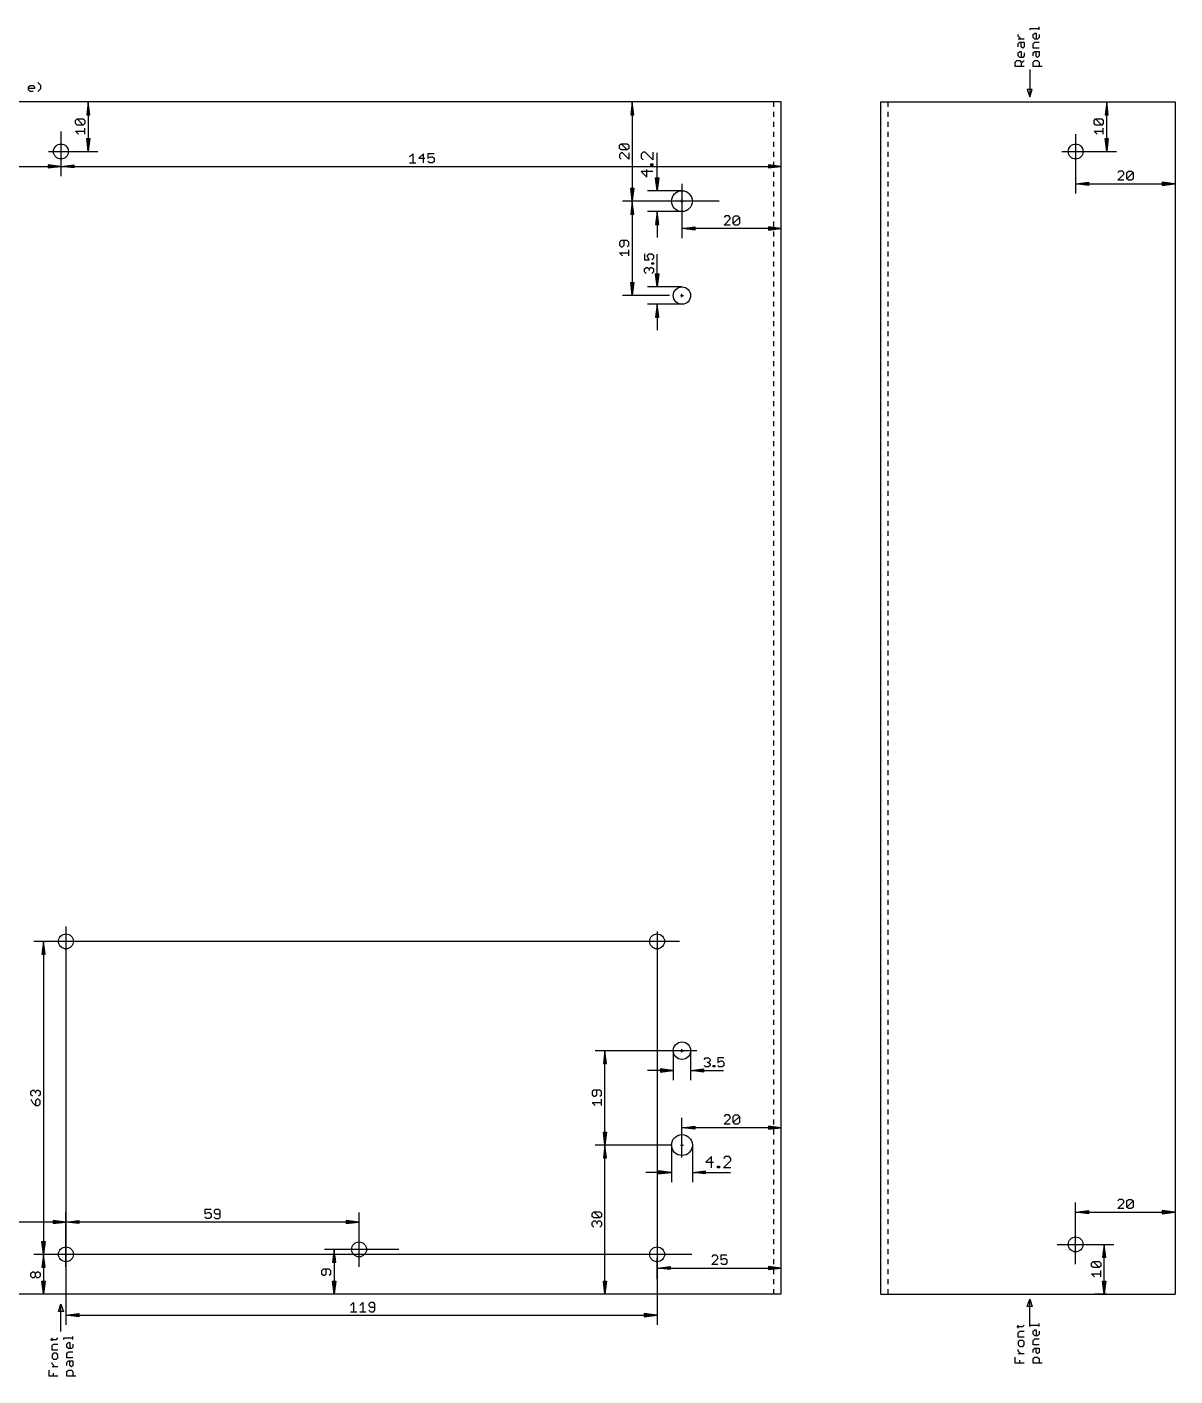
# Model space of a CAD drawing. Extents: x -84 to 369, y -36 to 256.
# Drawn here: x 138.2 to 369.2, y -16.5 to 255.1 of the extents above; entities that cross this region are included whole.
import ezdxf

# ---------------------------------------------------------------- set-up
doc = ezdxf.new("R2010")
doc.units = 0
doc.header["$MEASUREMENT"] = 0
for name, color, linetype, true_color in [('114', 253, 'CONTINUOUS', 0xadadad), ('20', 7, 'CONTINUOUS', 0xffffff), ('47', 140, 'CONTINUOUS', 0x00bfff)]:
    doc.layers.add(name, color=color, linetype=linetype, true_color=true_color)

msp = doc.modelspace()

# ---------------------------------------------------------------- linework, layer by layer
at = {"layer": '114'}
for p, q in [((337.6995, 253.2258), (337.6995, 253.5255)), ((338.299, 252.6263), (337.6995, 253.2258)), ((338.8984, 252.6263), (337.6995, 252.6263)), ((340.1001, 254.4679), (340.1001, 254.7676)), ((340.1001, 254.7676), (341.8984, 254.7676)), ((340.6995, 253.5255), (340.9992, 253.8252)), ((340.6995, 252.926), (340.6995, 253.5255)), ((340.9992, 252.6263), (340.6995, 252.926)), ((340.9992, 253.8252), (341.299, 253.8252)), ((341.5987, 252.6263), (340.9992, 252.6263)), ((341.299, 253.8252), (341.299, 252.6263)), ((341.8984, 252.926), (341.5987, 252.6263)), ((341.8984, 254.4679), (341.8984, 255.0673)), ((341.8984, 253.5255), (341.8984, 252.926)), ((337.6995, 251.6839), (337.9992, 251.9836)), ((337.6995, 251.0845), (337.6995, 251.6839)), ((337.6995, 249.8423), (337.9992, 250.1421)), ((337.6995, 249.2429), (337.6995, 249.8423)), ((337.9992, 251.9836), (338.8984, 251.9836)), ((337.9992, 250.1421), (338.299, 250.1421)), ((338.299, 251.0845), (338.299, 251.9836)), ((338.5987, 250.7847), (338.299, 251.0845)), ((338.299, 250.1421), (338.299, 248.9432)), ((338.8984, 251.0845), (338.5987, 250.7847)), ((338.8984, 251.9836), (338.8984, 251.0845)), ((338.8984, 249.8423), (338.8984, 249.2429)), ((340.6995, 251.6839), (340.9992, 251.9836)), ((340.6995, 250.7847), (340.6995, 251.6839)), ((341.8984, 250.7847), (340.6995, 250.7847)), ((340.6995, 249.8423), (340.9992, 250.1421)), ((340.6995, 249.2429), (340.6995, 249.8423)), ((340.9992, 251.9836), (341.8984, 251.9836)), ((340.9992, 250.1421), (341.8984, 250.1421)), ((341.299, 249.2429), (341.299, 250.1421)), ((341.8984, 250.1421), (341.8984, 249.2429)), ((337.1001, 248.0008), (337.3998, 248.3005)), ((337.1001, 247.1016), (337.1001, 248.0008)), ((337.3998, 248.3005), (337.9992, 248.3005)), ((337.9992, 248.9432), (337.6995, 249.2429)), ((338.5987, 248.9432), (337.9992, 248.9432)), ((337.9992, 248.3005), (338.299, 248.0008)), ((338.299, 247.701), (338.8984, 248.3005)), ((338.299, 248.0008), (338.299, 247.1016)), ((338.8984, 249.2429), (338.5987, 248.9432)), ((340.6995, 248.0008), (340.9992, 248.3005)), ((340.6995, 247.1016), (340.6995, 248.0008)), ((340.9992, 248.3005), (341.5987, 248.3005)), ((341.5987, 248.9432), (341.299, 249.2429)), ((341.8984, 249.2429), (341.5987, 248.9432)), ((341.5987, 248.3005), (341.8984, 248.0008)), ((341.8984, 248.0008), (341.8984, 247.1016)), ((338.8984, 247.1016), (337.1001, 247.1016)), ((340, 246.5), (340, 241)), ((342.4978, 247.1016), (340.6995, 247.1016)), ((138.4821, 243.0008), (138.7818, 243.3005)), ((138.4821, 242.4013), (138.4821, 243.0008)), ((139.681, 242.701), (138.4821, 242.701)), ((138.7818, 242.1016), (138.4821, 242.4013)), ((138.7818, 243.3005), (139.3812, 243.3005)), ((139.3812, 242.1016), (138.7818, 242.1016)), ((139.3812, 243.3005), (139.681, 243.0008)), ((139.681, 243.0008), (139.681, 242.701)), ((140.9231, 243.3005), (140.3236, 243.8999)), ((140.3236, 242.1016), (140.9231, 242.701)), ((140.9231, 242.701), (140.9231, 243.3005)), ((340.5, 242.5), (339.5, 242.5)), ((339.5, 242.5), (340, 241)), ((340, 241), (340.5, 242.5)), ((144.5, -3.5), (145, -2)), ((145, -7.5), (145, -2)), ((145, -2), (145.5, -3.5)), ((339.5, -2.5), (340, -1)), ((340.5, -2.5), (339.5, -2.5)), ((340, -6.5), (340, -1)), ((340, -1), (340.5, -2.5)), ((145.5, -3.5), (144.5, -3.5)), ((337.3998, -6.5393), (338.5987, -6.5393)), ((337.6995, -6.839), (337.6995, -6.2396)), ((337.6995, -7.7814), (337.9992, -7.4817)), ((337.6995, -8.6806), (337.6995, -7.7814)), ((337.9992, -7.4817), (338.8984, -7.4817)), ((338.5987, -6.5393), (338.8984, -6.2396)), ((340.1001, -6.5321), (340.1001, -6.2324)), ((340.1001, -6.2324), (341.8984, -6.2324)), ((340.6995, -7.4745), (340.9992, -7.1748)), ((340.6995, -8.074), (340.6995, -7.4745)), ((340.9992, -8.3737), (340.6995, -8.074)), ((340.9992, -7.1748), (341.299, -7.1748)), ((341.299, -7.1748), (341.299, -8.3737)), ((341.8984, -8.074), (341.5987, -8.3737)), ((341.8984, -6.5321), (341.8984, -5.9327)), ((341.8984, -7.4745), (341.8984, -8.074)), ((142.8998, -9.1333), (144.0987, -9.1333)), ((143.1995, -9.433), (143.1995, -8.8336)), ((143.1995, -10.3755), (143.4992, -10.0757)), ((143.1995, -11.2746), (143.1995, -10.3755)), ((143.4992, -10.0757), (144.3984, -10.0757)), ((144.0987, -9.1333), (144.3984, -8.8336)), ((145.6001, -9.1261), (145.6001, -8.8264)), ((145.6001, -8.8264), (147.3984, -8.8264)), ((146.1995, -10.0685), (146.4992, -9.7688)), ((146.1995, -10.668), (146.1995, -10.0685)), ((146.4992, -10.9677), (146.1995, -10.668)), ((146.4992, -9.7688), (146.799, -9.7688)), ((146.799, -9.7688), (146.799, -10.9677)), ((147.3984, -10.668), (147.0987, -10.9677)), ((147.3984, -9.1261), (147.3984, -8.5267)), ((147.3984, -10.0685), (147.3984, -10.668)), ((338.8984, -8.6806), (337.6995, -8.6806)), ((337.9992, -9.3233), (337.6995, -9.623)), ((337.6995, -9.623), (337.6995, -10.2225)), ((337.6995, -10.2225), (337.9992, -10.5222)), ((338.5987, -9.3233), (337.9992, -9.3233)), ((337.9992, -10.5222), (338.5987, -10.5222)), ((338.8984, -9.623), (338.5987, -9.3233)), ((338.5987, -10.5222), (338.8984, -10.2225)), ((338.8984, -10.2225), (338.8984, -9.623)), ((340.6995, -9.3161), (340.9992, -9.0164)), ((340.6995, -10.2153), (340.6995, -9.3161)), ((341.8984, -10.2153), (340.6995, -10.2153)), ((340.6995, -11.1577), (340.9992, -10.8579)), ((341.5987, -8.3737), (340.9992, -8.3737)), ((340.9992, -9.0164), (341.8984, -9.0164)), ((340.9992, -10.8579), (341.8984, -10.8579)), ((341.299, -11.7571), (341.299, -10.8579)), ((341.8984, -10.8579), (341.8984, -11.7571)), ((144.3984, -11.2746), (143.1995, -11.2746)), ((143.4992, -11.9173), (143.1995, -12.217)), ((143.1995, -12.217), (143.1995, -12.8165)), ((143.1995, -12.8165), (143.4992, -13.1162)), ((144.0987, -11.9173), (143.4992, -11.9173)), ((143.4992, -13.1162), (144.0987, -13.1162)), ((144.3984, -12.217), (144.0987, -11.9173)), ((144.0987, -13.1162), (144.3984, -12.8165)), ((144.3984, -12.8165), (144.3984, -12.217)), ((146.1995, -11.9101), (146.4992, -11.6104)), ((146.1995, -12.8093), (146.1995, -11.9101)), ((147.3984, -12.8093), (146.1995, -12.8093)), ((146.1995, -13.7517), (146.4992, -13.4519)), ((147.0987, -10.9677), (146.4992, -10.9677)), ((146.4992, -11.6104), (147.3984, -11.6104)), ((146.4992, -13.4519), (147.3984, -13.4519)), ((146.799, -14.3511), (146.799, -13.4519)), ((147.3984, -13.4519), (147.3984, -14.3511)), ((337.1001, -13.8984), (337.1001, -12.6995)), ((337.6995, -11.4574), (337.6995, -11.1577)), ((338.299, -12.0568), (337.6995, -11.4574)), ((338.8984, -12.0568), (337.6995, -12.0568)), ((337.9992, -13.8984), (337.9992, -13.299)), ((340.6995, -11.7571), (340.6995, -11.1577)), ((340.6995, -12.9992), (340.9992, -12.6995)), ((340.6995, -13.8984), (340.6995, -12.9992)), ((340.9992, -12.6995), (341.5987, -12.6995)), ((341.5987, -12.0568), (341.299, -11.7571)), ((341.8984, -11.7571), (341.5987, -12.0568)), ((341.5987, -12.6995), (341.8984, -12.9992)), ((341.8984, -12.9992), (341.8984, -13.8984)), ((142.6001, -16.4924), (142.6001, -15.2935)), ((143.1995, -14.0514), (143.1995, -13.7517)), ((143.799, -14.6508), (143.1995, -14.0514)), ((144.3984, -14.6508), (143.1995, -14.6508)), ((143.4992, -16.4924), (143.4992, -15.893)), ((146.1995, -14.3511), (146.1995, -13.7517)), ((146.1995, -15.5932), (146.4992, -15.2935)), ((146.1995, -16.4924), (146.1995, -15.5932)), ((146.4992, -15.2935), (147.0987, -15.2935)), ((147.0987, -14.6508), (146.799, -14.3511)), ((147.3984, -14.3511), (147.0987, -14.6508)), ((147.0987, -15.2935), (147.3984, -15.5932)), ((147.3984, -15.5932), (147.3984, -16.4924)), ((338.8984, -13.8984), (337.1001, -13.8984)), ((342.4978, -13.8984), (340.6995, -13.8984)), ((144.3984, -16.4924), (142.6001, -16.4924)), ((147.9978, -16.4924), (146.1995, -16.4924))]:
    msp.add_line(p, q, dxfattribs=at)
at = {"layer": '20'}
for p, q in [((288.5, 240), (1.5, 240)), ((290, 240), (288.5, 240)), ((288.5, 238.9917), (288.5, 240)), ((290, 0), (290, 240)), ((310, 240), (311.5, 240)), ((310, 0), (310, 240)), ((311.5, 240), (369.25, 240)), ((311.5, 238.9917), (311.5, 240)), ((369.25, 240), (369.25, 0)), ((288.5, 236.9833), (288.5, 237.9917)), ((311.5, 236.9833), (311.5, 237.9917)), ((288.5, 234.975), (288.5, 235.9833)), ((288.5, 232.9667), (288.5, 233.975)), ((311.5, 234.975), (311.5, 235.9833)), ((311.5, 232.9667), (311.5, 233.975)), ((288.5, 230.9583), (288.5, 231.9667)), ((311.5, 230.9583), (311.5, 231.9667)), ((288.5, 228.95), (288.5, 229.9583)), ((311.5, 228.95), (311.5, 229.9583)), ((288.5, 226.9417), (288.5, 227.95)), ((288.5, 224.9333), (288.5, 225.9417)), ((311.5, 226.9417), (311.5, 227.95)), ((311.5, 224.9333), (311.5, 225.9417)), ((288.5, 222.925), (288.5, 223.9333)), ((311.5, 222.925), (311.5, 223.9333)), ((288.5, 220.9167), (288.5, 221.925)), ((311.5, 220.9167), (311.5, 221.925)), ((288.5, 218.9083), (288.5, 219.9167)), ((288.5, 216.9), (288.5, 217.9083)), ((311.5, 218.9083), (311.5, 219.9167)), ((311.5, 216.9), (311.5, 217.9083)), ((288.5, 214.8917), (288.5, 215.9)), ((311.5, 214.8917), (311.5, 215.9)), ((288.5, 212.8833), (288.5, 213.8917)), ((288.5, 210.875), (288.5, 211.8833)), ((311.5, 212.8833), (311.5, 213.8917)), ((311.5, 210.875), (311.5, 211.8833)), ((288.5, 208.8667), (288.5, 209.875)), ((311.5, 208.8667), (311.5, 209.875)), ((288.5, 206.8583), (288.5, 207.8667)), ((311.5, 206.8583), (311.5, 207.8667)), ((288.5, 204.85), (288.5, 205.8583)), ((288.5, 202.8417), (288.5, 203.85)), ((311.5, 204.85), (311.5, 205.8583)), ((311.5, 202.8417), (311.5, 203.85)), ((288.5, 200.8333), (288.5, 201.8417)), ((311.5, 200.8333), (311.5, 201.8417)), ((288.5, 198.825), (288.5, 199.8333)), ((311.5, 198.825), (311.5, 199.8333)), ((288.5, 196.8167), (288.5, 197.825)), ((288.5, 194.8083), (288.5, 195.8167)), ((311.5, 196.8167), (311.5, 197.825)), ((311.5, 194.8083), (311.5, 195.8167)), ((288.5, 192.8), (288.5, 193.8083)), ((311.5, 192.8), (311.5, 193.8083)), ((288.5, 190.7917), (288.5, 191.8)), ((311.5, 190.7917), (311.5, 191.8)), ((288.5, 188.7833), (288.5, 189.7917)), ((288.5, 186.775), (288.5, 187.7833)), ((311.5, 188.7833), (311.5, 189.7917)), ((311.5, 186.775), (311.5, 187.7833)), ((288.5, 184.7667), (288.5, 185.775)), ((311.5, 184.7667), (311.5, 185.775)), ((288.5, 182.7583), (288.5, 183.7667)), ((311.5, 182.7583), (311.5, 183.7667)), ((288.5, 180.75), (288.5, 181.7583)), ((288.5, 178.7417), (288.5, 179.75)), ((311.5, 180.75), (311.5, 181.7583)), ((311.5, 178.7417), (311.5, 179.75)), ((288.5, 176.7333), (288.5, 177.7417)), ((311.5, 176.7333), (311.5, 177.7417)), ((288.5, 174.725), (288.5, 175.7333)), ((311.5, 174.725), (311.5, 175.7333)), ((288.5, 172.7167), (288.5, 173.725)), ((288.5, 170.7083), (288.5, 171.7167)), ((311.5, 172.7167), (311.5, 173.725)), ((311.5, 170.7083), (311.5, 171.7167)), ((288.5, 168.7), (288.5, 169.7083)), ((311.5, 168.7), (311.5, 169.7083)), ((288.5, 166.6917), (288.5, 167.7)), ((288.5, 164.6833), (288.5, 165.6917)), ((311.5, 166.6917), (311.5, 167.7)), ((311.5, 164.6833), (311.5, 165.6917)), ((288.5, 162.675), (288.5, 163.6833)), ((311.5, 162.675), (311.5, 163.6833)), ((288.5, 160.6667), (288.5, 161.675)), ((311.5, 160.6667), (311.5, 161.675)), ((288.5, 158.6583), (288.5, 159.6667)), ((288.5, 156.65), (288.5, 157.6583)), ((311.5, 158.6583), (311.5, 159.6667)), ((311.5, 156.65), (311.5, 157.6583)), ((288.5, 154.6417), (288.5, 155.65)), ((311.5, 154.6417), (311.5, 155.65)), ((288.5, 152.6333), (288.5, 153.6417)), ((311.5, 152.6333), (311.5, 153.6417)), ((288.5, 150.625), (288.5, 151.6333)), ((288.5, 148.6167), (288.5, 149.625)), ((311.5, 150.625), (311.5, 151.6333)), ((311.5, 148.6167), (311.5, 149.625)), ((288.5, 146.6083), (288.5, 147.6167)), ((311.5, 146.6083), (311.5, 147.6167)), ((288.5, 144.6), (288.5, 145.6083)), ((311.5, 144.6), (311.5, 145.6083)), ((288.5, 142.5917), (288.5, 143.6)), ((288.5, 140.5833), (288.5, 141.5917)), ((311.5, 142.5917), (311.5, 143.6)), ((311.5, 140.5833), (311.5, 141.5917)), ((288.5, 138.575), (288.5, 139.5833)), ((311.5, 138.575), (311.5, 139.5833)), ((288.5, 136.5667), (288.5, 137.575)), ((311.5, 136.5667), (311.5, 137.575)), ((288.5, 134.5583), (288.5, 135.5667)), ((288.5, 132.55), (288.5, 133.5583)), ((311.5, 134.5583), (311.5, 135.5667)), ((311.5, 132.55), (311.5, 133.5583)), ((288.5, 130.5417), (288.5, 131.55)), ((311.5, 130.5417), (311.5, 131.55)), ((288.5, 128.5333), (288.5, 129.5417)), ((311.5, 128.5333), (311.5, 129.5417)), ((288.5, 126.525), (288.5, 127.5333)), ((288.5, 124.5167), (288.5, 125.525)), ((311.5, 126.525), (311.5, 127.5333)), ((311.5, 124.5167), (311.5, 125.525)), ((288.5, 122.5083), (288.5, 123.5167)), ((311.5, 122.5083), (311.5, 123.5167)), ((288.5, 120.5), (288.5, 121.5083)), ((288.5, 118.4917), (288.5, 119.5)), ((311.5, 120.5), (311.5, 121.5083)), ((311.5, 118.4917), (311.5, 119.5)), ((288.5, 116.4833), (288.5, 117.4917)), ((311.5, 116.4833), (311.5, 117.4917)), ((288.5, 114.475), (288.5, 115.4833)), ((311.5, 114.475), (311.5, 115.4833)), ((288.5, 112.4667), (288.5, 113.475)), ((288.5, 110.4583), (288.5, 111.4667)), ((311.5, 112.4667), (311.5, 113.475)), ((311.5, 110.4583), (311.5, 111.4667)), ((288.5, 108.45), (288.5, 109.4583)), ((311.5, 108.45), (311.5, 109.4583)), ((288.5, 106.4417), (288.5, 107.45)), ((311.5, 106.4417), (311.5, 107.45)), ((288.5, 104.4333), (288.5, 105.4417)), ((288.5, 102.425), (288.5, 103.4333)), ((311.5, 104.4333), (311.5, 105.4417)), ((311.5, 102.425), (311.5, 103.4333)), ((288.5, 100.4167), (288.5, 101.425)), ((311.5, 100.4167), (311.5, 101.425)), ((288.5, 98.4083), (288.5, 99.4167)), ((311.5, 98.4083), (311.5, 99.4167)), ((288.5, 96.4), (288.5, 97.4083)), ((288.5, 94.3917), (288.5, 95.4)), ((311.5, 96.4), (311.5, 97.4083)), ((311.5, 94.3917), (311.5, 95.4)), ((288.5, 92.3833), (288.5, 93.3917)), ((311.5, 92.3833), (311.5, 93.3917)), ((288.5, 90.375), (288.5, 91.3833)), ((311.5, 90.375), (311.5, 91.3833)), ((288.5, 88.3667), (288.5, 89.375)), ((288.5, 86.3583), (288.5, 87.3667)), ((311.5, 88.3667), (311.5, 89.375)), ((311.5, 86.3583), (311.5, 87.3667)), ((288.5, 84.35), (288.5, 85.3583)), ((311.5, 84.35), (311.5, 85.3583)), ((288.5, 82.3417), (288.5, 83.35)), ((311.5, 82.3417), (311.5, 83.35)), ((288.5, 80.3333), (288.5, 81.3417)), ((288.5, 78.325), (288.5, 79.3333)), ((311.5, 80.3333), (311.5, 81.3417)), ((311.5, 78.325), (311.5, 79.3333)), ((288.5, 76.3167), (288.5, 77.325)), ((311.5, 76.3167), (311.5, 77.325)), ((288.5, 74.3083), (288.5, 75.3167)), ((311.5, 74.3083), (311.5, 75.3167)), ((288.5, 72.3), (288.5, 73.3083)), ((288.5, 70.2917), (288.5, 71.3)), ((311.5, 72.3), (311.5, 73.3083)), ((311.5, 70.2917), (311.5, 71.3)), ((288.5, 68.2833), (288.5, 69.2917)), ((311.5, 68.2833), (311.5, 69.2917)), ((288.5, 66.275), (288.5, 67.2833)), ((288.5, 64.2667), (288.5, 65.275)), ((311.5, 66.275), (311.5, 67.2833)), ((311.5, 64.2667), (311.5, 65.275)), ((288.5, 62.2583), (288.5, 63.2667)), ((311.5, 62.2583), (311.5, 63.2667)), ((288.5, 60.25), (288.5, 61.2583)), ((311.5, 60.25), (311.5, 61.2583)), ((288.5, 58.2417), (288.5, 59.25)), ((288.5, 56.2333), (288.5, 57.2417)), ((311.5, 58.2417), (311.5, 59.25)), ((311.5, 56.2333), (311.5, 57.2417)), ((288.5, 54.225), (288.5, 55.2333)), ((311.5, 54.225), (311.5, 55.2333)), ((288.5, 52.2167), (288.5, 53.225)), ((311.5, 52.2167), (311.5, 53.225)), ((288.5, 50.2083), (288.5, 51.2167)), ((288.5, 48.2), (288.5, 49.2083)), ((311.5, 50.2083), (311.5, 51.2167)), ((311.5, 48.2), (311.5, 49.2083)), ((288.5, 46.1917), (288.5, 47.2)), ((311.5, 46.1917), (311.5, 47.2)), ((288.5, 44.1833), (288.5, 45.1917)), ((311.5, 44.1833), (311.5, 45.1917)), ((288.5, 42.175), (288.5, 43.1833)), ((288.5, 40.1667), (288.5, 41.175)), ((311.5, 42.175), (311.5, 43.1833)), ((311.5, 40.1667), (311.5, 41.175)), ((288.5, 38.1583), (288.5, 39.1667)), ((311.5, 38.1583), (311.5, 39.1667)), ((288.5, 36.15), (288.5, 37.1583)), ((311.5, 36.15), (311.5, 37.1583)), ((288.5, 34.1417), (288.5, 35.15)), ((288.5, 32.1333), (288.5, 33.1417)), ((311.5, 34.1417), (311.5, 35.15)), ((311.5, 32.1333), (311.5, 33.1417)), ((288.5, 30.125), (288.5, 31.1333)), ((311.5, 30.125), (311.5, 31.1333)), ((288.5, 28.1167), (288.5, 29.125)), ((311.5, 28.1167), (311.5, 29.125)), ((288.5, 26.1083), (288.5, 27.1167)), ((288.5, 24.1), (288.5, 25.1083)), ((311.5, 26.1083), (311.5, 27.1167)), ((311.5, 24.1), (311.5, 25.1083)), ((288.5, 22.0917), (288.5, 23.1)), ((311.5, 22.0917), (311.5, 23.1)), ((288.5, 20.0833), (288.5, 21.0917)), ((288.5, 18.075), (288.5, 19.0833)), ((311.5, 20.0833), (311.5, 21.0917)), ((311.5, 18.075), (311.5, 19.0833)), ((288.5, 16.0667), (288.5, 17.075)), ((311.5, 16.0667), (311.5, 17.075)), ((288.5, 14.0583), (288.5, 15.0667)), ((311.5, 14.0583), (311.5, 15.0667)), ((288.5, 12.05), (288.5, 13.0583)), ((288.5, 10.0417), (288.5, 11.05)), ((311.5, 12.05), (311.5, 13.0583)), ((311.5, 10.0417), (311.5, 11.05)), ((288.5, 8.0333), (288.5, 9.0417)), ((311.5, 8.0333), (311.5, 9.0417)), ((288.5, 6.025), (288.5, 7.0333)), ((311.5, 6.025), (311.5, 7.0333)), ((288.5, 4.0167), (288.5, 5.025)), ((288.5, 2.0083), (288.5, 3.0167)), ((311.5, 4.0167), (311.5, 5.025)), ((311.5, 2.0083), (311.5, 3.0167)), ((288.5, 0), (1.5, 0)), ((288.5, 0), (288.5, 1.0083)), ((290, 0), (288.5, 0)), ((310, 0), (311.5, 0)), ((311.5, 0), (311.5, 1.0083)), ((311.5, 0), (369.25, 0))]:
    msp.add_line(p, q, dxfattribs=at)
for centre, radius in [((145, 230), 1.5), ((349.25, 230), 1.5), ((270, 220), 2.1), ((270, 201), 1.75), ((146, 71), 1.5), ((265, 71), 1.5), ((270, 49), 1.75), ((270, 30), 2.1), ((349.25, 10), 1.5), ((146, 8), 1.5), ((205, 9), 1.5), ((265, 8), 1.5)]:
    msp.add_circle(centre, radius, dxfattribs=at)
at = {"layer": '47'}
for p, q in [((156, 240), (148.55, 240)), ((150.5, 239.935), (150.1808, 237.4)), ((150.5, 239.935), (150.24, 237.4)), ((150.5, 239.935), (150.37, 237.4)), ((150.5, 239.935), (150.5, 230.065)), ((150.8192, 237.4), (150.5, 239.935)), ((150.63, 237.4), (150.5, 239.935)), ((150.76, 237.4), (150.5, 239.935)), ((277.5, 240), (258.05, 240)), ((260, 239.935), (259.6808, 237.4)), ((260, 239.935), (259.74, 237.4)), ((260, 239.935), (259.87, 237.4)), ((260, 239.935), (260, 220.065)), ((260.3192, 237.4), (260, 239.935)), ((260.13, 237.4), (260, 239.935)), ((260.26, 237.4), (260, 239.935)), ((352.5, 240), (357.45, 240)), ((355.5, 239.935), (355.1808, 237.4)), ((355.5, 239.935), (355.24, 237.4)), ((355.5, 239.935), (355.37, 237.4)), ((355.5, 230.065), (355.5, 239.935)), ((355.8192, 237.4), (355.5, 239.935)), ((355.63, 237.4), (355.5, 239.935)), ((355.76, 237.4), (355.5, 239.935)), ((147.9446, 236.2491), (148.2528, 236.5573)), ((148.2528, 236.5573), (149.4856, 236.5573)), ((149.4856, 235.3245), (148.2528, 236.5573)), ((149.4856, 236.5573), (149.7938, 236.2491)), ((150.1808, 237.4), (150.8192, 237.4)), ((259.6808, 237.4), (260.3192, 237.4)), ((352.9446, 236.2491), (353.2528, 236.5573)), ((353.2528, 236.5573), (354.4856, 236.5573)), ((354.4856, 235.3245), (353.2528, 236.5573)), ((354.4856, 236.5573), (354.7938, 236.2491)), ((355.1808, 237.4), (355.8192, 237.4)), ((145, 234), (145, 225.05)), ((147.9446, 235.6327), (147.9446, 236.2491)), ((148.2528, 235.3245), (147.9446, 235.6327)), ((148.561, 233.4829), (147.9446, 234.0993)), ((147.9446, 234.0993), (149.7938, 234.0993)), ((149.4856, 235.3245), (148.2528, 235.3245)), ((149.7938, 235.6327), (149.4856, 235.3245)), ((149.7938, 236.2491), (149.7938, 235.6327)), ((149.7938, 233.4829), (149.7938, 234.7157)), ((352.9446, 235.6327), (352.9446, 236.2491)), ((353.2528, 235.3245), (352.9446, 235.6327)), ((353.561, 233.4829), (352.9446, 234.0993)), ((352.9446, 234.0993), (354.7938, 234.0993)), ((354.4856, 235.3245), (353.2528, 235.3245)), ((354.7938, 235.6327), (354.4856, 235.3245)), ((354.7938, 236.2491), (354.7938, 235.6327)), ((354.7938, 233.4829), (354.7938, 234.7157)), ((145, 232.5), (145, 225.05)), ((150.5, 230.065), (150.1808, 232.6)), ((150.1808, 232.6), (150.8192, 232.6)), ((150.5, 230.065), (150.24, 232.6)), ((150.5, 230.065), (150.37, 232.6)), ((150.8192, 232.6), (150.5, 230.065)), ((150.63, 232.6), (150.5, 230.065)), ((150.76, 232.6), (150.5, 230.065)), ((257.4446, 231.2491), (257.7528, 231.5573)), ((257.4446, 230.6327), (257.4446, 231.2491)), ((257.7528, 231.5573), (258.9856, 231.5573)), ((258.9856, 230.3245), (257.7528, 231.5573)), ((258.9856, 231.5573), (259.2938, 231.2491)), ((259.2938, 231.2491), (259.2938, 230.6327)), ((349.25, 233.5), (349.25, 221.55)), ((355.5, 230.065), (355.1808, 232.6)), ((355.1808, 232.6), (355.8192, 232.6)), ((355.5, 230.065), (355.24, 232.6)), ((355.5, 230.065), (355.37, 232.6)), ((355.8192, 232.6), (355.5, 230.065)), ((355.63, 232.6), (355.5, 230.065)), ((355.76, 232.6), (355.5, 230.065)), ((142.5, 230), (152.45, 230)), ((215.1841, 228.939), (215.8005, 229.5554)), ((215.8005, 229.5554), (215.8005, 227.7062)), ((217.9502, 229.5554), (217.0256, 228.6308)), ((217.0256, 228.6308), (218.2584, 228.6308)), ((217.9502, 227.7062), (217.9502, 229.5554)), ((220.1, 229.5554), (218.8672, 229.5554)), ((218.8672, 229.5554), (218.8672, 228.6308)), ((218.8672, 228.6308), (219.4836, 228.939)), ((219.4836, 228.939), (219.7918, 228.939)), ((219.7918, 228.939), (220.1, 228.6308)), ((220.1, 228.6308), (220.1, 228.0144)), ((257.7528, 230.3245), (257.4446, 230.6327)), ((257.7528, 229.7157), (257.4446, 229.4075)), ((257.4446, 229.4075), (257.4446, 228.7911)), ((257.4446, 228.7911), (257.7528, 228.4829)), ((258.9856, 230.3245), (257.7528, 230.3245)), ((258.061, 229.7157), (257.7528, 229.7157)), ((259.2938, 228.4829), (258.061, 229.7157)), ((259.2938, 230.6327), (258.9856, 230.3245)), ((259.2938, 229.7157), (259.2938, 228.4829)), ((262.2014, 229.8605), (261.82, 229.4792)), ((261.82, 229.4792), (261.82, 228.7165)), ((261.82, 228.7165), (262.2014, 228.3352)), ((262.5827, 229.8605), (262.2014, 229.8605)), ((264.108, 228.3352), (262.5827, 229.8605)), ((264.108, 229.8605), (264.108, 228.3352)), ((265, 222.165), (265, 229.752)), ((290, 226.5), (290, 228.95)), ((346.5, 230), (357.45, 230)), ((0.065, 227), (144.935, 227)), ((144.935, 227), (142.4, 227.3192)), ((142.4, 227.3192), (142.4, 226.6808)), ((144.935, 227), (142.4, 227.26)), ((144.935, 227), (142.4, 227.13)), ((142.4, 226.6808), (144.935, 227)), ((142.4, 226.87), (144.935, 227)), ((142.4, 226.74), (144.935, 227)), ((145.065, 227), (147.6, 227.3192)), ((145.065, 227), (147.6, 227.26)), ((145.065, 227), (147.6, 227.13)), ((145.065, 227), (289.935, 227)), ((147.6, 226.6808), (145.065, 227)), ((147.6, 226.87), (145.065, 227)), ((147.6, 226.74), (145.065, 227)), ((147.6, 227.3192), (147.6, 226.6808)), ((215.1841, 227.7062), (216.4169, 227.7062)), ((219.1754, 227.7062), (218.8672, 228.0144)), ((219.7918, 227.7062), (219.1754, 227.7062)), ((220.1, 228.0144), (219.7918, 227.7062)), ((264.108, 225.971), (261.82, 225.971)), ((261.82, 225.971), (262.964, 224.827)), ((262.964, 224.827), (262.964, 226.3523)), ((263.7267, 227.1658), (263.7267, 227.5471)), ((263.7267, 227.5471), (264.108, 227.5471)), ((264.108, 227.1658), (263.7267, 227.1658)), ((264.108, 227.5471), (264.108, 227.1658)), ((289.935, 227), (287.4, 227.3192)), ((287.4, 227.3192), (287.4, 226.6808)), ((289.935, 227), (287.4, 227.26)), ((289.935, 227), (287.4, 227.13)), ((287.4, 226.6808), (289.935, 227)), ((287.4, 226.87), (289.935, 227)), ((287.4, 226.74), (289.935, 227)), ((358.0411, 226.0554), (357.7329, 225.7472)), ((357.7329, 224.2062), (358.9657, 225.439)), ((358.6575, 226.0554), (358.0411, 226.0554)), ((358.9657, 225.7472), (358.6575, 226.0554)), ((358.9657, 225.439), (358.9657, 225.7472)), ((359.5745, 225.7472), (359.8827, 226.0554)), ((359.5745, 224.5144), (359.5745, 225.7472)), ((359.5745, 224.5144), (360.8073, 225.7472)), ((359.8827, 226.0554), (360.4991, 226.0554)), ((360.4991, 226.0554), (360.8073, 225.7472)), ((360.8073, 225.7472), (360.8073, 224.5144)), ((369.25, 227.5), (369.25, 221.55)), ((265, 222.165), (264.6808, 224.7)), ((264.6808, 224.7), (265.3192, 224.7)), ((265, 222.165), (264.74, 224.7)), ((265, 222.165), (264.87, 224.7)), ((265.3192, 224.7), (265, 222.165)), ((265.13, 224.7), (265, 222.165)), ((265.26, 224.7), (265, 222.165)), ((270, 223.5), (270, 212.55)), ((349.315, 223.5), (351.85, 223.8192)), ((349.315, 223.5), (351.85, 223.76)), ((349.315, 223.5), (351.85, 223.63)), ((349.315, 223.5), (369.185, 223.5)), ((351.85, 223.1808), (349.315, 223.5)), ((351.85, 223.37), (349.315, 223.5)), ((351.85, 223.24), (349.315, 223.5)), ((351.85, 223.8192), (351.85, 223.1808)), ((358.9657, 224.2062), (357.7329, 224.2062)), ((359.8827, 224.2062), (359.5745, 224.5144)), ((360.4991, 224.2062), (359.8827, 224.2062)), ((360.8073, 224.5144), (360.4991, 224.2062)), ((369.185, 223.5), (366.65, 223.8192)), ((366.65, 223.8192), (366.65, 223.1808)), ((369.185, 223.5), (366.65, 223.76)), ((369.185, 223.5), (366.65, 223.63)), ((366.65, 223.1808), (369.185, 223.5)), ((366.65, 223.37), (369.185, 223.5)), ((366.65, 223.24), (369.185, 223.5)), ((267.5, 220), (258.05, 220)), ((277.5, 220), (258.05, 220)), ((260, 220.065), (259.6808, 222.6)), ((259.6808, 222.6), (260.3192, 222.6)), ((260, 220.065), (259.74, 222.6)), ((260, 220.065), (259.87, 222.6)), ((260.3192, 222.6), (260, 220.065)), ((260.13, 222.6), (260, 220.065)), ((260.26, 222.6), (260, 220.065)), ((270, 222.1), (263.05, 222.1)), ((269.6808, 220), (270.3192, 220)), ((270, 219.6808), (270, 220.3192)), ((260, 219.935), (259.6808, 217.4)), ((259.6808, 217.4), (260.3192, 217.4)), ((260, 219.935), (259.74, 217.4)), ((260, 219.935), (259.87, 217.4)), ((260, 219.935), (260, 201.065)), ((260.3192, 217.4), (260, 219.935)), ((260.13, 217.4), (260, 219.935)), ((260.26, 217.4), (260, 219.935)), ((270, 217.9), (263.05, 217.9)), ((265, 217.835), (264.6808, 215.3)), ((265, 217.835), (264.74, 215.3)), ((265, 217.835), (264.87, 215.3)), ((265, 217.835), (265, 212.7)), ((265.3192, 215.3), (265, 217.835)), ((265.13, 215.3), (265, 217.835)), ((265.26, 215.3), (265, 217.835)), ((264.6808, 215.3), (265.3192, 215.3)), ((270.065, 214.5), (272.6, 214.8192)), ((270.065, 214.5), (272.6, 214.76)), ((270.065, 214.5), (272.6, 214.63)), ((272.6, 214.8192), (272.6, 214.1808)), ((278.7911, 217.0554), (278.4829, 216.7472)), ((278.4829, 215.2062), (279.7157, 216.439)), ((279.7157, 215.2062), (278.4829, 215.2062)), ((279.4075, 217.0554), (278.7911, 217.0554)), ((279.7157, 216.7472), (279.4075, 217.0554)), ((279.7157, 216.439), (279.7157, 216.7472)), ((280.3245, 216.7472), (280.6327, 217.0554)), ((280.3245, 215.5144), (280.3245, 216.7472)), ((280.3245, 215.5144), (281.5573, 216.7472)), ((280.6327, 215.2062), (280.3245, 215.5144)), ((280.6327, 217.0554), (281.2491, 217.0554)), ((281.2491, 215.2062), (280.6327, 215.2062)), ((281.2491, 217.0554), (281.5573, 216.7472)), ((281.5573, 215.5144), (281.2491, 215.2062)), ((281.5573, 216.7472), (281.5573, 215.5144)), ((289.935, 214.5), (287.4, 214.8192)), ((287.4, 214.8192), (287.4, 214.1808)), ((289.935, 214.5), (287.4, 214.76)), ((289.935, 214.5), (287.4, 214.63)), ((290, 208), (290, 216.45)), ((257.7528, 212.0573), (257.4446, 211.7491)), ((258.9856, 212.0573), (257.7528, 212.0573)), ((258.3692, 211.1327), (258.3692, 212.0573)), ((259.2938, 211.7491), (258.9856, 212.0573)), ((289.935, 214.5), (270.065, 214.5)), ((272.6, 214.1808), (270.065, 214.5)), ((272.6, 214.37), (270.065, 214.5)), ((272.6, 214.24), (270.065, 214.5)), ((287.4, 214.1808), (289.935, 214.5)), ((287.4, 214.37), (289.935, 214.5)), ((287.4, 214.24), (289.935, 214.5)), ((257.4446, 211.7491), (257.4446, 211.1327)), ((257.4446, 211.1327), (257.7528, 210.8245)), ((258.061, 208.9829), (257.4446, 209.5993)), ((257.4446, 209.5993), (259.2938, 209.5993)), ((257.7528, 210.8245), (258.061, 210.8245)), ((258.061, 210.8245), (258.3692, 211.1327)), ((258.9856, 210.8245), (259.2938, 211.1327)), ((259.2938, 211.1327), (259.2938, 211.7491)), ((259.2938, 208.9829), (259.2938, 210.2157)), ((262.4701, 209.4128), (262.4701, 208.214)), ((263.0695, 209.1131), (263.3692, 209.4128)), ((263.0695, 208.8134), (263.0695, 209.1131)), ((263.3692, 209.4128), (263.9687, 209.4128)), ((263.9687, 209.4128), (264.2684, 209.1131)), ((264.2684, 209.1131), (264.2684, 208.5137)), ((265, 202.815), (265, 209.3309)), ((262.4701, 208.214), (263.3692, 208.214)), ((262.4701, 206.3508), (262.7698, 206.6505)), ((262.7698, 206.6505), (263.0695, 206.6505)), ((263.3692, 208.214), (263.0695, 208.8134)), ((263.0695, 206.6505), (263.3692, 206.3508)), ((263.3692, 206.3508), (263.669, 206.6505)), ((263.669, 206.6505), (263.9687, 206.6505)), ((264.2684, 208.5137), (263.9687, 208.214)), ((263.9687, 207.2932), (263.9687, 207.5929)), ((263.9687, 207.5929), (264.2684, 207.5929)), ((264.2684, 207.2932), (263.9687, 207.2932)), ((263.9687, 206.6505), (264.2684, 206.3508)), ((264.2684, 207.5929), (264.2684, 207.2932)), ((262.4701, 205.7513), (262.4701, 206.3508)), ((262.7698, 205.4516), (262.4701, 205.7513)), ((263.3692, 206.3508), (263.3692, 206.051)), ((264.2684, 205.7513), (263.9687, 205.4516)), ((264.2684, 206.3508), (264.2684, 205.7513)), ((265, 202.815), (264.6808, 205.35)), ((264.6808, 205.35), (265.3192, 205.35)), ((265, 202.815), (264.74, 205.35)), ((265, 202.815), (264.87, 205.35)), ((265.3192, 205.35), (265, 202.815)), ((265.13, 205.35), (265, 202.815)), ((265.26, 205.35), (265, 202.815)), ((267.5, 201), (258.05, 201)), ((260, 201.065), (259.6808, 203.6)), ((259.6808, 203.6), (260.3192, 203.6)), ((260, 201.065), (259.74, 203.6)), ((260, 201.065), (259.87, 203.6)), ((260.3192, 203.6), (260, 201.065)), ((260.13, 203.6), (260, 201.065)), ((260.26, 203.6), (260, 201.065)), ((270, 202.75), (263.05, 202.75)), ((269.6808, 201), (270.3192, 201)), ((270, 200.6808), (270, 201.3192)), ((270, 199.25), (263.05, 199.25)), ((265, 199.185), (264.6808, 196.65)), ((265, 199.185), (264.74, 196.65)), ((265, 199.185), (264.87, 196.65)), ((265, 199.185), (265, 194.05)), ((265.3192, 196.65), (265, 199.185)), ((265.13, 196.65), (265, 199.185)), ((265.26, 196.65), (265, 199.185)), ((264.6808, 196.65), (265.3192, 196.65)), ((146, 74), (146, -6.2)), ((269.5, 71), (139.55, 71)), ((141.5, 70.935), (141.1808, 68.4)), ((141.5, 70.935), (141.24, 68.4)), ((141.5, 70.935), (141.37, 68.4)), ((141.5, 70.935), (141.5, 8.065)), ((141.8192, 68.4), (141.5, 70.935)), ((141.63, 68.4), (141.5, 70.935)), ((141.76, 68.4), (141.5, 70.935)), ((265, 73), (265, -6.2)), ((141.1808, 68.4), (141.8192, 68.4)), ((273, 49), (252.55, 49)), ((254.5, 48.935), (254.1808, 46.4)), ((254.5, 48.935), (254.24, 46.4)), ((254.5, 48.935), (254.37, 46.4)), ((254.5, 30.065), (254.5, 48.935)), ((254.8192, 46.4), (254.5, 48.935)), ((254.63, 46.4), (254.5, 48.935)), ((254.76, 46.4), (254.5, 48.935)), ((268.25, 49), (268.25, 43.05)), ((269.6808, 49), (270.3192, 49)), ((270, 48.6808), (270, 49.3192)), ((271.75, 49), (271.75, 43.05)), ((254.1808, 46.4), (254.8192, 46.4)), ((274.4516, 47.2302), (274.7513, 47.5299)), ((274.7513, 47.5299), (275.3508, 47.5299)), ((275.3508, 46.6308), (275.051, 46.6308)), ((275.3508, 47.5299), (275.6505, 47.2302)), ((275.6505, 46.9305), (275.3508, 46.6308)), ((275.3508, 46.6308), (275.6505, 46.331)), ((275.6505, 47.2302), (275.6505, 46.9305)), ((275.6505, 46.331), (275.6505, 46.0313)), ((278.4128, 47.5299), (277.214, 47.5299)), ((277.214, 47.5299), (277.214, 46.6308)), ((277.214, 46.6308), (277.8134, 46.9305)), ((277.8134, 46.9305), (278.1131, 46.9305)), ((278.1131, 46.9305), (278.4128, 46.6308)), ((278.4128, 46.6308), (278.4128, 46.0313)), ((268.185, 45), (263.05, 45)), ((268.185, 45), (265.65, 45.3192)), ((265.65, 45.3192), (265.65, 44.6808)), ((268.185, 45), (265.65, 45.26)), ((268.185, 45), (265.65, 45.13)), ((265.65, 44.6808), (268.185, 45)), ((265.65, 44.87), (268.185, 45)), ((265.65, 44.74), (268.185, 45)), ((271.815, 45), (274.35, 45.3192)), ((271.815, 45), (274.35, 45.26)), ((271.815, 45), (274.35, 45.13)), ((271.815, 45), (278.3309, 45)), ((274.35, 44.6808), (271.815, 45)), ((274.35, 44.87), (271.815, 45)), ((274.35, 44.74), (271.815, 45)), ((274.35, 45.3192), (274.35, 44.6808)), ((274.7513, 45.7316), (274.4516, 46.0313)), ((275.3508, 45.7316), (274.7513, 45.7316)), ((275.6505, 46.0313), (275.3508, 45.7316)), ((276.2932, 45.7316), (276.2932, 46.0313)), ((276.2932, 46.0313), (276.5929, 46.0313)), ((276.5929, 45.7316), (276.2932, 45.7316)), ((276.5929, 46.0313), (276.5929, 45.7316)), ((277.5137, 45.7316), (277.214, 46.0313)), ((278.1131, 45.7316), (277.5137, 45.7316)), ((278.4128, 46.0313), (278.1131, 45.7316)), ((138.9446, 40.7491), (139.2528, 41.0573)), ((138.9446, 40.1327), (138.9446, 40.7491)), ((139.2528, 41.0573), (139.561, 41.0573)), ((139.561, 41.0573), (139.8692, 40.7491)), ((139.8692, 40.7491), (140.1774, 41.0573)), ((139.8692, 40.7491), (139.8692, 40.4409)), ((140.1774, 41.0573), (140.4856, 41.0573)), ((140.4856, 41.0573), (140.7938, 40.7491)), ((140.7938, 40.7491), (140.7938, 40.1327)), ((252.2528, 41.0573), (251.9446, 40.7491)), ((251.9446, 40.7491), (251.9446, 40.1327)), ((253.4856, 41.0573), (252.2528, 41.0573)), ((252.8692, 40.1327), (252.8692, 41.0573)), ((253.7938, 40.7491), (253.4856, 41.0573)), ((253.7938, 40.1327), (253.7938, 40.7491)), ((139.2528, 39.8245), (138.9446, 40.1327)), ((138.9446, 39.2157), (139.2528, 38.5993)), ((139.2528, 38.5993), (139.8692, 37.9829)), ((140.1774, 39.2157), (139.8692, 38.9075)), ((139.8692, 38.9075), (139.8692, 37.9829)), ((140.4856, 39.2157), (140.1774, 39.2157)), ((140.7938, 40.1327), (140.4856, 39.8245)), ((140.7938, 38.9075), (140.4856, 39.2157)), ((140.4856, 37.9829), (140.7938, 38.2911)), ((140.7938, 38.2911), (140.7938, 38.9075)), ((251.9446, 40.1327), (252.2528, 39.8245)), ((252.561, 37.9829), (251.9446, 38.5993)), ((251.9446, 38.5993), (253.7938, 38.5993)), ((252.2528, 39.8245), (252.561, 39.8245)), ((252.561, 39.8245), (252.8692, 40.1327)), ((253.4856, 39.8245), (253.7938, 40.1327)), ((253.7938, 37.9829), (253.7938, 39.2157)), ((139.8692, 37.9829), (140.4856, 37.9829)), ((270, 27.5), (270, 35.45)), ((278.7911, 36.0554), (278.4829, 35.7472)), ((278.4829, 34.2062), (279.7157, 35.439)), ((279.4075, 36.0554), (278.7911, 36.0554)), ((279.7157, 35.7472), (279.4075, 36.0554)), ((279.7157, 35.439), (279.7157, 35.7472)), ((280.3245, 35.7472), (280.6327, 36.0554)), ((280.3245, 34.5144), (280.3245, 35.7472)), ((280.3245, 34.5144), (281.5573, 35.7472)), ((280.6327, 36.0554), (281.2491, 36.0554)), ((281.2491, 36.0554), (281.5573, 35.7472)), ((281.5573, 35.7472), (281.5573, 34.5144)), ((290, 22), (290, 35.45)), ((254.5, 30.065), (254.1808, 32.6)), ((254.1808, 32.6), (254.8192, 32.6)), ((254.5, 30.065), (254.24, 32.6)), ((254.5, 30.065), (254.37, 32.6)), ((254.8192, 32.6), (254.5, 30.065)), ((254.63, 32.6), (254.5, 30.065)), ((254.76, 32.6), (254.5, 30.065)), ((270.065, 33.5), (272.6, 33.8192)), ((270.065, 33.5), (272.6, 33.76)), ((270.065, 33.5), (272.6, 33.63)), ((289.935, 33.5), (270.065, 33.5)), ((272.6, 33.1808), (270.065, 33.5)), ((272.6, 33.37), (270.065, 33.5)), ((272.6, 33.24), (270.065, 33.5)), ((272.6, 33.8192), (272.6, 33.1808)), ((279.7157, 34.2062), (278.4829, 34.2062)), ((280.6327, 34.2062), (280.3245, 34.5144)), ((281.2491, 34.2062), (280.6327, 34.2062)), ((281.5573, 34.5144), (281.2491, 34.2062)), ((289.935, 33.5), (287.4, 33.8192)), ((287.4, 33.8192), (287.4, 33.1808)), ((289.935, 33.5), (287.4, 33.76)), ((289.935, 33.5), (287.4, 33.63)), ((287.4, 33.1808), (289.935, 33.5)), ((287.4, 33.37), (289.935, 33.5)), ((287.4, 33.24), (289.935, 33.5)), ((268, 30), (252.55, 30)), ((266.5, 30), (252.55, 30)), ((254.5, 29.935), (254.1808, 27.4)), ((254.5, 29.935), (254.24, 27.4)), ((254.5, 29.935), (254.37, 27.4)), ((254.5, 0.065), (254.5, 29.935)), ((254.8192, 27.4), (254.5, 29.935)), ((254.63, 27.4), (254.5, 29.935)), ((254.76, 27.4), (254.5, 29.935)), ((267.9, 30), (267.9, 22.55)), ((269.6808, 30), (270.3192, 30)), ((270, 29.6808), (270, 30.3192)), ((272.1, 30), (272.1, 22.55)), ((254.1808, 27.4), (254.8192, 27.4)), ((275.971, 27.68), (274.827, 26.536)), ((275.971, 25.392), (275.971, 27.68)), ((278.7165, 27.68), (278.3352, 27.2986)), ((279.4792, 27.68), (278.7165, 27.68)), ((279.8605, 27.2986), (279.4792, 27.68)), ((279.8605, 26.9173), (279.8605, 27.2986)), ((267.835, 24.5), (262.7, 24.5)), ((267.835, 24.5), (265.3, 24.8192)), ((265.3, 24.8192), (265.3, 24.1808)), ((267.835, 24.5), (265.3, 24.76)), ((267.835, 24.5), (265.3, 24.63)), ((265.3, 24.1808), (267.835, 24.5)), ((265.3, 24.37), (267.835, 24.5)), ((265.3, 24.24), (267.835, 24.5)), ((272.165, 24.5), (274.7, 24.8192)), ((272.165, 24.5), (274.7, 24.76)), ((272.165, 24.5), (274.7, 24.63)), ((272.165, 24.5), (279.752, 24.5)), ((274.7, 24.1808), (272.165, 24.5)), ((274.7, 24.37), (272.165, 24.5)), ((274.7, 24.24), (272.165, 24.5)), ((274.7, 24.8192), (274.7, 24.1808)), ((274.827, 26.536), (276.3523, 26.536)), ((277.1658, 25.392), (277.1658, 25.7733)), ((277.1658, 25.7733), (277.5471, 25.7733)), ((277.5471, 25.392), (277.1658, 25.392)), ((277.5471, 25.7733), (277.5471, 25.392)), ((278.3352, 25.392), (279.8605, 26.9173)), ((279.8605, 25.392), (278.3352, 25.392)), ((358.0411, 19.0554), (357.7329, 18.7472)), ((358.6575, 19.0554), (358.0411, 19.0554)), ((358.9657, 18.7472), (358.6575, 19.0554)), ((359.5745, 18.7472), (359.8827, 19.0554)), ((359.8827, 19.0554), (360.4991, 19.0554)), ((360.4991, 19.0554), (360.8073, 18.7472)), ((369.25, 20.5), (369.25, 14.55)), ((146, 17), (146, 12.55)), ((146, 5.5), (146, 16.45)), ((175.2157, 17.0554), (173.9829, 17.0554)), ((173.9829, 17.0554), (173.9829, 16.1308)), ((173.9829, 16.1308), (174.5993, 16.439)), ((174.5993, 16.439), (174.9075, 16.439)), ((174.9075, 16.439), (175.2157, 16.1308)), ((176.1327, 17.0554), (175.8245, 16.7472)), ((175.8245, 16.7472), (175.8245, 16.439)), ((175.8245, 16.439), (176.1327, 16.1308)), ((176.7491, 17.0554), (176.1327, 17.0554)), ((177.0573, 16.7472), (176.7491, 17.0554)), ((177.0573, 15.5144), (177.0573, 16.7472)), ((205, 5.5), (205, 16.45)), ((251.9446, 16.2491), (252.2528, 16.5573)), ((252.2528, 16.5573), (253.4856, 16.5573)), ((253.4856, 15.3245), (252.2528, 16.5573)), ((253.4856, 16.5573), (253.7938, 16.2491)), ((349.25, 6), (349.25, 18.45)), ((349.315, 16.5), (351.85, 16.8192)), ((349.315, 16.5), (351.85, 16.76)), ((349.315, 16.5), (351.85, 16.63)), ((349.315, 16.5), (369.185, 16.5)), ((351.85, 16.1808), (349.315, 16.5)), ((351.85, 16.37), (349.315, 16.5)), ((351.85, 16.24), (349.315, 16.5)), ((351.85, 16.8192), (351.85, 16.1808)), ((357.7329, 17.2062), (358.9657, 18.439)), ((358.9657, 17.2062), (357.7329, 17.2062)), ((358.9657, 18.439), (358.9657, 18.7472)), ((359.5745, 17.5144), (359.5745, 18.7472)), ((359.5745, 17.5144), (360.8073, 18.7472)), ((359.8827, 17.2062), (359.5745, 17.5144)), ((360.4991, 17.2062), (359.8827, 17.2062)), ((360.8073, 17.5144), (360.4991, 17.2062)), ((360.8073, 18.7472), (360.8073, 17.5144)), ((369.185, 16.5), (366.65, 16.8192)), ((366.65, 16.8192), (366.65, 16.1808)), ((369.185, 16.5), (366.65, 16.76)), ((369.185, 16.5), (366.65, 16.63)), ((366.65, 16.1808), (369.185, 16.5)), ((366.65, 16.37), (369.185, 16.5)), ((366.65, 16.24), (369.185, 16.5)), ((145.935, 14.5), (85.065, 14.5)), ((145.935, 14.5), (143.4, 14.8192)), ((143.4, 14.8192), (143.4, 14.1808)), ((145.935, 14.5), (143.4, 14.76)), ((145.935, 14.5), (143.4, 14.63)), ((143.4, 14.1808), (145.935, 14.5)), ((143.4, 14.37), (145.935, 14.5)), ((143.4, 14.24), (145.935, 14.5)), ((146.065, 14.5), (148.6, 14.8192)), ((146.065, 14.5), (148.6, 14.76)), ((146.065, 14.5), (148.6, 14.63)), ((204.935, 14.5), (146.065, 14.5)), ((148.6, 14.1808), (146.065, 14.5)), ((148.6, 14.37), (146.065, 14.5)), ((148.6, 14.24), (146.065, 14.5)), ((148.6, 14.8192), (148.6, 14.1808)), ((174.2911, 15.2062), (173.9829, 15.5144)), ((174.9075, 15.2062), (174.2911, 15.2062)), ((175.2157, 15.5144), (174.9075, 15.2062)), ((175.2157, 16.1308), (175.2157, 15.5144)), ((175.8245, 15.5144), (176.1327, 15.2062)), ((176.1327, 16.1308), (177.0573, 16.1308)), ((176.1327, 15.2062), (176.7491, 15.2062)), ((176.7491, 15.2062), (177.0573, 15.5144)), ((204.935, 14.5), (202.4, 14.8192)), ((202.4, 14.8192), (202.4, 14.1808)), ((204.935, 14.5), (202.4, 14.76)), ((204.935, 14.5), (202.4, 14.63)), ((202.4, 14.1808), (204.935, 14.5)), ((202.4, 14.37), (204.935, 14.5)), ((202.4, 14.24), (204.935, 14.5)), ((251.9446, 15.6327), (251.9446, 16.2491)), ((252.2528, 15.3245), (251.9446, 15.6327)), ((251.9446, 14.4075), (252.2528, 14.7157)), ((251.9446, 13.7911), (251.9446, 14.4075)), ((252.2528, 13.4829), (251.9446, 13.7911)), ((253.4856, 15.3245), (252.2528, 15.3245)), ((252.2528, 14.7157), (252.561, 14.7157)), ((252.561, 14.7157), (252.8692, 14.4075)), ((252.8692, 14.4075), (253.1774, 14.7157)), ((252.8692, 14.4075), (252.8692, 14.0993)), ((253.1774, 14.7157), (253.4856, 14.7157)), ((253.7938, 15.6327), (253.4856, 15.3245)), ((253.4856, 14.7157), (253.7938, 14.4075)), ((253.7938, 13.7911), (253.4856, 13.4829)), ((253.7938, 16.2491), (253.7938, 15.6327)), ((253.7938, 14.4075), (253.7938, 13.7911)), ((141.5, 8.065), (141.1808, 10.6)), ((141.1808, 10.6), (141.8192, 10.6)), ((141.5, 8.065), (141.24, 10.6)), ((141.5, 8.065), (141.37, 10.6)), ((141.8192, 10.6), (141.5, 8.065)), ((141.63, 10.6), (141.5, 8.065)), ((141.76, 10.6), (141.5, 8.065)), ((213, 9), (198.05, 9)), ((200, 8.935), (199.6808, 6.4)), ((200, 8.935), (199.74, 6.4)), ((200, 8.935), (199.87, 6.4)), ((200, 8.935), (200, 0.065)), ((200.3192, 6.4), (200, 8.935)), ((200.13, 6.4), (200, 8.935)), ((200.26, 6.4), (200, 8.935)), ((345.5, 10), (356.95, 10)), ((355, 9.935), (354.6808, 7.4)), ((355, 9.935), (354.74, 7.4)), ((355, 9.935), (354.87, 7.4)), ((355, 0.065), (355, 9.935)), ((355.3192, 7.4), (355, 9.935)), ((355.13, 7.4), (355, 9.935)), ((355.26, 7.4), (355, 9.935)), ((272, 8), (139.55, 8)), ((146.5, 8), (139.55, 8)), ((141.5, 7.935), (141.1808, 5.4)), ((141.5, 7.935), (141.24, 5.4)), ((141.5, 7.935), (141.37, 5.4)), ((141.5, 7.935), (141.5, 0.065)), ((141.8192, 5.4), (141.5, 7.935)), ((141.63, 5.4), (141.5, 7.935)), ((141.76, 5.4), (141.5, 7.935)), ((199.6808, 6.4), (200.3192, 6.4)), ((265, 3), (265, 7.2)), ((265.065, 5.25), (267.6, 5.5692)), ((265.065, 5.25), (267.6, 5.51)), ((267.6, 5.5692), (267.6, 4.9308)), ((276.2911, 7.8054), (275.9829, 7.4972)), ((275.9829, 5.9562), (277.2157, 7.189)), ((277.2157, 5.9562), (275.9829, 5.9562)), ((276.9075, 7.8054), (276.2911, 7.8054)), ((277.2157, 7.4972), (276.9075, 7.8054)), ((277.2157, 7.189), (277.2157, 7.4972)), ((279.0573, 7.8054), (277.8245, 7.8054)), ((277.8245, 7.8054), (277.8245, 6.8808)), ((277.8245, 6.8808), (278.4409, 7.189)), ((278.1327, 5.9562), (277.8245, 6.2644)), ((278.7491, 5.9562), (278.1327, 5.9562)), ((278.4409, 7.189), (278.7491, 7.189)), ((278.7491, 7.189), (279.0573, 6.8808)), ((279.0573, 6.2644), (278.7491, 5.9562)), ((279.0573, 6.8808), (279.0573, 6.2644)), ((289.935, 5.25), (287.4, 5.5692)), ((287.4, 5.5692), (287.4, 4.9308)), ((289.935, 5.25), (287.4, 5.51)), ((290, 1), (290, 7.2)), ((352.4446, 6.2491), (352.7528, 6.5573)), ((352.4446, 5.6327), (352.4446, 6.2491)), ((352.7528, 5.3245), (352.4446, 5.6327)), ((352.7528, 6.5573), (353.9856, 6.5573)), ((353.9856, 5.3245), (352.7528, 6.5573)), ((353.9856, 6.5573), (354.2938, 6.2491)), ((354.2938, 5.6327), (353.9856, 5.3245)), ((354.2938, 6.2491), (354.2938, 5.6327)), ((354.6808, 7.4), (355.3192, 7.4)), ((138.9446, 4.2019), (139.2528, 4.5101)), ((138.9446, 3.5855), (138.9446, 4.2019)), ((139.2528, 3.2773), (138.9446, 3.5855)), ((139.2528, 4.5101), (139.561, 4.5101)), ((139.561, 3.2773), (139.2528, 3.2773)), ((139.561, 4.5101), (139.8692, 4.2019)), ((139.8692, 3.5855), (139.561, 3.2773)), ((139.8692, 4.2019), (140.1774, 4.5101)), ((139.8692, 3.5855), (139.8692, 4.2019)), ((140.1774, 3.2773), (139.8692, 3.5855)), ((140.1774, 4.5101), (140.4856, 4.5101)), ((140.4856, 3.2773), (140.1774, 3.2773)), ((140.4856, 4.5101), (140.7938, 4.2019)), ((140.7938, 3.5855), (140.4856, 3.2773)), ((140.7938, 4.2019), (140.7938, 3.5855)), ((141.1808, 5.4), (141.8192, 5.4)), ((197.7528, 5.0101), (197.4446, 4.7019)), ((197.4446, 4.7019), (197.4446, 4.0855)), ((197.4446, 4.0855), (197.7528, 3.7773)), ((198.9856, 5.0101), (197.7528, 5.0101)), ((197.7528, 3.7773), (198.061, 3.7773)), ((198.061, 3.7773), (198.3692, 4.0855)), ((198.3692, 4.0855), (198.3692, 5.0101)), ((199.2938, 4.7019), (198.9856, 5.0101)), ((198.9856, 3.7773), (199.2938, 4.0855)), ((199.2938, 4.0855), (199.2938, 4.7019)), ((265.065, 5.25), (267.6, 5.38)), ((265.065, 5.25), (289.935, 5.25)), ((267.6, 4.9308), (265.065, 5.25)), ((267.6, 5.12), (265.065, 5.25)), ((267.6, 4.99), (265.065, 5.25)), ((289.935, 5.25), (287.4, 5.38)), ((287.4, 4.9308), (289.935, 5.25)), ((287.4, 5.12), (289.935, 5.25)), ((287.4, 4.99), (289.935, 5.25)), ((353.061, 3.4829), (352.4446, 4.0993)), ((352.4446, 4.0993), (354.2938, 4.0993)), ((353.9856, 5.3245), (352.7528, 5.3245)), ((354.2938, 3.4829), (354.2938, 4.7157)), ((154, 0), (139.55, 0)), ((141.5, 0.065), (141.1808, 2.6)), ((141.1808, 2.6), (141.8192, 2.6)), ((141.5, 0.065), (141.24, 2.6)), ((141.5, 0.065), (141.37, 2.6)), ((141.8192, 2.6), (141.5, 0.065)), ((141.63, 2.6), (141.5, 0.065)), ((141.76, 2.6), (141.5, 0.065)), ((200.5, 0), (198.05, 0)), ((200, 0.065), (199.6808, 2.6)), ((199.6808, 2.6), (200.3192, 2.6)), ((200, 0.065), (199.74, 2.6)), ((200, 0.065), (199.87, 2.6)), ((200.3192, 2.6), (200, 0.065)), ((200.13, 2.6), (200, 0.065)), ((200.26, 2.6), (200, 0.065)), ((276.5, 0), (252.55, 0)), ((254.5, 0.065), (254.1808, 2.6)), ((254.1808, 2.6), (254.8192, 2.6)), ((254.5, 0.065), (254.24, 2.6)), ((254.5, 0.065), (254.37, 2.6)), ((254.8192, 2.6), (254.5, 0.065)), ((254.63, 2.6), (254.5, 0.065)), ((254.76, 2.6), (254.5, 0.065)), ((355.5, 0), (353.05, 0)), ((355, 0.065), (354.6808, 2.6)), ((354.6808, 2.6), (355.3192, 2.6)), ((355, 0.065), (354.74, 2.6)), ((355, 0.065), (354.87, 2.6)), ((355.3192, 2.6), (355, 0.065)), ((355.13, 2.6), (355, 0.065)), ((355.26, 2.6), (355, 0.065)), ((203.2912, -2.311), (203.9076, -1.6946)), ((203.9076, -1.6946), (203.9076, -3.5438)), ((205.1328, -2.311), (205.7491, -1.6946)), ((205.7491, -1.6946), (205.7491, -3.5438)), ((207.2825, -1.6946), (206.9743, -2.0028)), ((206.9743, -2.0028), (206.9743, -2.311)), ((206.9743, -2.311), (207.2825, -2.6192)), ((207.8989, -1.6946), (207.2825, -1.6946)), ((207.2825, -2.6192), (208.2071, -2.6192)), ((208.2071, -2.0028), (207.8989, -1.6946)), ((208.2071, -3.2356), (208.2071, -2.0028)), ((146.065, -4.25), (148.6, -3.9308)), ((146.065, -4.25), (148.6, -3.99)), ((146.065, -4.25), (148.6, -4.12)), ((146.065, -4.25), (264.935, -4.25)), ((148.6, -4.5692), (146.065, -4.25)), ((148.6, -4.38), (146.065, -4.25)), ((148.6, -4.51), (146.065, -4.25)), ((148.6, -3.9308), (148.6, -4.5692)), ((203.2912, -3.5438), (204.524, -3.5438)), ((205.1328, -3.5438), (206.3655, -3.5438)), ((206.9743, -3.2356), (207.2825, -3.5438)), ((207.2825, -3.5438), (207.8989, -3.5438)), ((207.8989, -3.5438), (208.2071, -3.2356)), ((264.935, -4.25), (262.4, -3.9308)), ((262.4, -3.9308), (262.4, -4.5692)), ((264.935, -4.25), (262.4, -3.99)), ((264.935, -4.25), (262.4, -4.12)), ((262.4, -4.5692), (264.935, -4.25)), ((262.4, -4.38), (264.935, -4.25)), ((262.4, -4.51), (264.935, -4.25))]:
    msp.add_line(p, q, dxfattribs=at)

doc.saveas('drawing.dxf')
